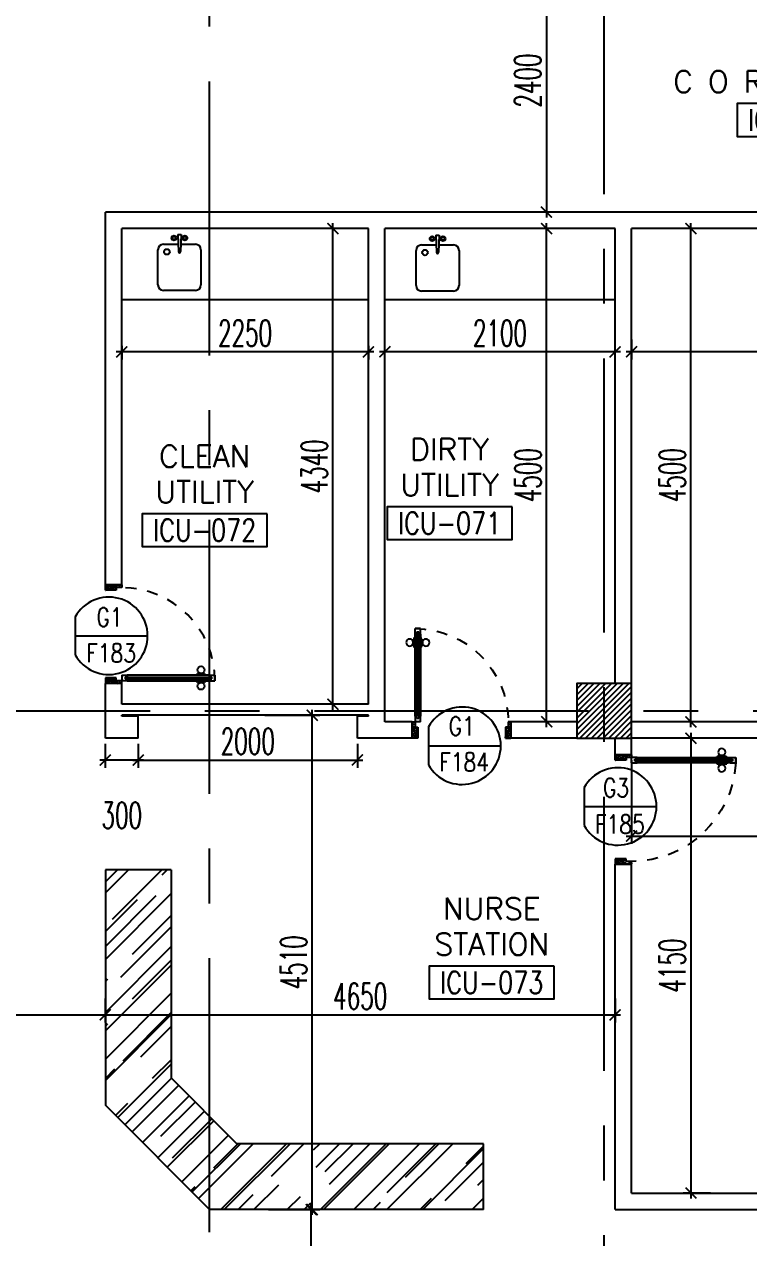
# Model space of a CAD drawing. Extents: x 276011.4 to 276105.3, y 57291.9 to 57371.4.
# Drawn here: x 276029.49 to 276036.09, y 57338.38 to 57349.45 of the extents above; entities that cross this region are included whole.
import ezdxf
from ezdxf.enums import TextEntityAlignment as Align

# ---------------------------------------------------------------- set-up
doc = ezdxf.new("R2010")
doc.units = 0
doc.header["$MEASUREMENT"] = 0
doc.header["$PDMODE"] = 34
doc.linetypes.add('CENTERX2', pattern=[4, 2.5, -0.5, 0.5, -0.5])
doc.linetypes.add('HIDDEN', pattern=[0.375, 0.25, -0.125])
doc.layers.get('0').update_dxf_attribs({"linetype": 'CONTINUOUS'})
doc.layers.get('DEFPOINTS').update_dxf_attribs({"linetype": 'CONTINUOUS'})
for name, color, linetype in [('AXES', 11, 'CENTERX2'), ('COL', 5, 'CONTINUOUS'), ('COUNTER', 7, 'CONTINUOUS'), ('DIM', 4, 'CONTINUOUS'), ('DOOR', 7, 'CONTINUOUS'), ('DOOR-CR', 2, 'CONTINUOUS'), ('DOOR-NO', 3, 'CONTINUOUS'), ('HAT', 8, 'CONTINUOUS'), ('NON-MEDICAL', 5, 'CONTINUOUS'), ('RM-BOX', 4, 'CONTINUOUS'), ('RM-NAME', 2, 'CONTINUOUS'), ('RM-NO', 2, 'CONTINUOUS'), ('WALL', 2, 'CONTINUOUS')]:
    doc.layers.add(name, color=color, linetype=linetype)
doc.styles.add('ROMANS', font='ROMANS.shx', dxfattribs={"width": 0.6})
doc.dimstyles.new('STANDARD in', dxfattribs={"dimtxt": 0.24, "dimasz": 0.1, "dimexe": 0.07, "dimexo": 0.05, "dimgap": 0.05, "dimtad": 1, "dimdec": 0, "dimlfac": 1000, "dimzin": 0, "dimdsep": 46, "dimtxsty": 'ROMANS', "dimblk": 'ARCHTICK', "dimcen": 0.05, "dimdle": 0.05, "dimclrd": 4, "dimclre": 4, "dimclrt": 2, "dimadec": 0, "dimazin": 0, "dimtfac": 1, "dimtdec": 0, "dimtmove": 2, "dimatfit": 3, "dimfxl": 0, "dimtolj": 1, "dimtzin": 0, "dimarcsym": 0})

# ---------------------------------------------------------------- blocks, each defined once
blk = doc.blocks.new('*X19')
at = {"color": 0}
for p, q in [((80579, 155515), (81054, 155990)), ((80579, 155568), (81001, 155990)), ((80579, 155621), (80948, 155990)), ((80579, 155674), (80895, 155990)), ((80579, 155727), (80842, 155990)), ((80579, 155780), (80789, 155990)), ((80579, 155833), (80736, 155990)), ((80579, 155886), (80683, 155990)), ((80579, 155939), (80630, 155990)), ((80607, 155490), (81079, 155962)), ((80660, 155490), (81079, 155909)), ((80713, 155490), (81079, 155856)), ((80766, 155490), (81079, 155803)), ((80819, 155490), (81079, 155750)), ((80872, 155490), (81079, 155697)), ((80925, 155490), (81079, 155644)), ((80978, 155490), (81079, 155591)), ((81031, 155490), (81079, 155538))]:
    blk.add_line(p, q, dxfattribs=at)
blk = doc.blocks.new('COL50')
at = {"layer": 'COL'}
blk.add_lwpolyline([(-250, 250), (-250, -250), (250, -250), (250, 250)], close=True, dxfattribs=at)
blk = doc.blocks.new('RM1')
at = {"layer": 'RM-BOX'}
blk.add_lwpolyline([(570, -200), (-570, -200), (-570, -500), (570, -500)], close=True, dxfattribs=at)
at = {"layer": 'RM-NAME', "style": 'ROMANS'}
for tag, p in [('ROOMNAME1', (0, 324)), ('ROOMNAME2', (0, 0))]:
    blk.add_attdef(tag, text='', height=200, dxfattribs=at).set_placement(p, align=Align.MIDDLE)
at = {"layer": 'RM-NO', "style": 'ROMANS', "width": 0.8}
blk.add_attdef('ROOMNO', text='', height=200, dxfattribs=at).set_placement((0, -350), align=Align.MIDDLE)
blk = doc.blocks.new('*X81')
at = {"color": 0}
for p, q in [((80579, 155515), (81054, 155990)), ((80579, 155568), (81001, 155990)), ((80579, 155621), (80948, 155990)), ((80579, 155674), (80895, 155990)), ((80579, 155727), (80842, 155990)), ((80579, 155780), (80789, 155990)), ((80579, 155833), (80736, 155990)), ((80579, 155886), (80683, 155990)), ((80579, 155939), (80630, 155990)), ((80607, 155490), (81079, 155962)), ((80660, 155490), (81079, 155909)), ((80713, 155490), (81079, 155856)), ((80766, 155490), (81079, 155803)), ((80819, 155490), (81079, 155750)), ((80872, 155490), (81079, 155697)), ((80925, 155490), (81079, 155644)), ((80978, 155490), (81079, 155591)), ((81031, 155490), (81079, 155538))]:
    blk.add_line(p, q, dxfattribs=at)
blk = doc.blocks.new('DOOR90')
at = {"layer": 'DOOR', "color": 0, "linetype": 'ByBlock'}
for p, q in [((-150, 0), (-150, -25)), ((-150, 0), (0, 0)), ((0, -50), (0, 0)), ((-1000, -25), (-1000, -75)), ((-1000, -75), (-1000, -25)), ((-950, -25), (-1000, -25)), ((-950, -75), (-1000, -75)), ((-970, -42), (-970, -58)), ((-950, -42), (-970, -42)), ((-950, -58), (-970, -58)), ((-950, -25), (-950, -42)), ((-950, -58), (-950, -75)), ((-918, -25), (-918, -18)), ((-828, -18), (-918, -18)), ((-918, -75), (-918, -82)), ((-828, -82), (-918, -82)), ((-905, -18), (-905, -9)), ((-905, -9), (-840, -9)), ((-905, -18), (-840, -18)), ((-905, -82), (-905, -91)), ((-905, -82), (-840, -82)), ((-905, -91), (-840, -91)), ((-840, -18), (-840, -9)), ((-840, -82), (-840, -91)), ((-828, -25), (-828, -18)), ((-828, -75), (-828, -82)), ((-200, -42), (-200, -25)), ((-200, -25), (-150, -25)), ((-180, -42), (-200, -42)), ((-200, -75), (-200, -58)), ((-200, -58), (-180, -58)), ((-150, -75), (-200, -75)), ((-180, -58), (-180, -42)), ((-150, -75), (-150, -25)), ((-150, -25), (-100, -25)), ((-100, -25), (-100, -50)), ((-100, -50), (0, -50)), ((-150, -900), (-150, -875)), ((-150, -875), (-100, -875)), ((-100, -850), (0, -850)), ((-100, -875), (-100, -850)), ((0, -850), (0, -900)), ((0, -900), (-150, -900)), ((-150, -900), (0, -900))]:
    blk.add_line(p, q, dxfattribs=at)
at = {"layer": 'DOOR', "color": 9, "linetype": 'ByBlock'}
for p, q in [((0, -50), (-114, 0)), ((0, -50), (-40, 0)), ((0, -50), (-100, -37)), ((0, -850), (-114, -900)), ((0, -850), (-100, -863)), ((0, -850), (-40, -900))]:
    blk.add_line(p, q, dxfattribs=at)
at = {"layer": 'DOOR', "linetype": 'ByBlock'}
for p, q in [((-200, -25), (-950, -25)), ((-200, -42), (-950, -42)), ((-200, -58), (-950, -58)), ((-950, -75), (-200, -75))]:
    blk.add_line(p, q, dxfattribs=at)
at = {"layer": 'DOOR', "color": 0, "linetype": 'ByBlock'}
for centre in [(-873, 24), (-873, -124)]:
    blk.add_circle(centre, 32.4, dxfattribs=at)
at = {"layer": 'DOOR', "color": 9, "linetype": 'ByBlock'}
for centre, radius, start, end in [((0, -50), 154, 161.1053, 166.2858), ((0, -50), 134, 158.1598, 169.28), ((0, -50), 94.4, 148.0182, 180), ((0, -50), 74.4, 137.7764, 180), ((0, -50), 114, 154.0838, 167.3774), ((0, -50), 54.4, 113.2074, 180), ((0, -50), 34.4, 90, 180), ((0, -50), 14.4, 90, 180), ((0, -850), 134, 190.72, 201.8402), ((0, -850), 94.4, 180, 211.9818), ((0, -850), 74.4, 180, 222.2236), ((0, -850), 54.4, 180, 246.7926), ((0, -850), 34.4, 180, 270), ((0, -850), 14.4, 180, 270), ((0, -850), 154, 193.7142, 198.8947)]:
    blk.add_arc(centre, radius, start, end, dxfattribs=at)
at = {"layer": 'DOOR', "linetype": 'HIDDEN', "ltscale": 0.5}
blk.add_arc((-150, -25), 850, 180, 270, dxfattribs=at)
blk = doc.blocks.new('DD1')
at = {"layer": 'DOOR-CR'}
blk.add_line((-308, 0), (353, 0), dxfattribs=at)
blk.add_lwpolyline([(-308, -173, 3.820224), (-308, 173)], format="xyb", close=True, dxfattribs=at)
at = {"layer": 'DOOR-NO', "color": 255, "style": 'ROMANS', "width": 0.8}
for tag, p in [('G', (0, 184)), ('000', (0, -141))]:
    blk.add_attdef(tag, text='', height=204, dxfattribs=at).set_placement(p, align=Align.MIDDLE)
blk = doc.blocks.new('_ARCHTICK')
at = {"color": 0, "linetype": 'ByBlock', "const_width": 0.15}
blk.add_lwpolyline([(-0.5, -0.5), (0.5, 0.5)], dxfattribs=at)
blk = doc.blocks.new('*D531')
at = {"layer": 'DEFPOINTS', "color": 0, "linetype": 'ByBlock', "ltscale": 0.3}
for p in [(276034.888, 57350.133), (276034.249, 57347.733), (276034.846, 57347.733)]:
    blk.add_point(p, dxfattribs=at)
at = {"layer": 'DIM', "color": 4, "linetype": 'ByBlock', "lineweight": -2, "ltscale": 0.3}
for p, q in [((276034.838, 57350.133), (276034.179, 57350.133)), ((276034.249, 57350.183), (276034.249, 57347.683)), ((276034.796, 57347.733), (276034.179, 57347.733))]:
    blk.add_line(p, q, dxfattribs=at)
at = {"layer": 'DIM', "color": 4, "linetype": 'ByBlock', "lineweight": -2, "ltscale": 0.3, "xscale": 0.1, "yscale": 0.1, "zscale": 0.1}
for p, rotation in [((276034.249, 57350.133), 90), ((276034.249, 57347.733), 270)]:
    blk.add_blockref('_ARCHTICK', p, dxfattribs=dict(at, rotation=rotation))
at = {"layer": 'DIM', "color": 2, "linetype": 'ByBlock', "ltscale": 0.3, "insert": (276034.079, 57348.933), "char_height": 0.24, "attachment_point": 5, "rotation": 90, "style": 'ROMANS'}
blk.add_mtext('\\A1;2400', dxfattribs=at)
blk = doc.blocks.new('*D523')
at = {"layer": 'DEFPOINTS', "color": 0, "linetype": 'ByBlock', "ltscale": 0.3}
for p in [(276035.025, 57346.621), (276035.025, 57346.459), (276038.475, 57346.513)]:
    blk.add_point(p, dxfattribs=at)
at = {"layer": 'DIM', "color": 4, "linetype": 'ByBlock', "lineweight": -2, "ltscale": 0.3}
for p, q in [((276035.025, 57346.571), (276035.025, 57346.389)), ((276038.525, 57346.459), (276034.975, 57346.459)), ((276038.475, 57346.463), (276038.475, 57346.389))]:
    blk.add_line(p, q, dxfattribs=at)
at = {"layer": 'DIM', "color": 4, "linetype": 'ByBlock', "lineweight": -2, "ltscale": 0.3, "xscale": 0.1, "yscale": 0.1, "zscale": 0.1, "rotation": 180}
blk.add_blockref('_ARCHTICK', (276035.025, 57346.459), dxfattribs=at)
at = {"layer": 'DIM', "color": 4, "linetype": 'ByBlock', "lineweight": -2, "ltscale": 0.3, "xscale": 0.1, "yscale": 0.1, "zscale": 0.1}
blk.add_blockref('_ARCHTICK', (276038.475, 57346.459), dxfattribs=at)
at = {"layer": 'DIM', "color": 2, "linetype": 'ByBlock', "ltscale": 0.3, "insert": (276036.75, 57346.629), "char_height": 0.24, "attachment_point": 5, "style": 'ROMANS'}
blk.add_mtext('\\A1;3450', dxfattribs=at)
blk = doc.blocks.new('*D522')
at = {"layer": 'DEFPOINTS', "color": 0, "linetype": 'ByBlock', "ltscale": 0.3}
for p in [(276032.775, 57346.459), (276032.775, 57346.216), (276034.875, 57346.216)]:
    blk.add_point(p, dxfattribs=at)
at = {"layer": 'DIM', "color": 4, "linetype": 'ByBlock', "lineweight": -2, "ltscale": 0.3}
for p, q in [((276034.925, 57346.459), (276032.725, 57346.459)), ((276032.775, 57346.266), (276032.775, 57346.529)), ((276034.875, 57346.266), (276034.875, 57346.529))]:
    blk.add_line(p, q, dxfattribs=at)
at = {"layer": 'DIM', "color": 4, "linetype": 'ByBlock', "lineweight": -2, "ltscale": 0.3, "xscale": 0.1, "yscale": 0.1, "zscale": 0.1, "rotation": 180}
blk.add_blockref('_ARCHTICK', (276032.775, 57346.459), dxfattribs=at)
at = {"layer": 'DIM', "color": 4, "linetype": 'ByBlock', "lineweight": -2, "ltscale": 0.3, "xscale": 0.1, "yscale": 0.1, "zscale": 0.1}
blk.add_blockref('_ARCHTICK', (276034.875, 57346.459), dxfattribs=at)
at = {"layer": 'DIM', "color": 2, "linetype": 'ByBlock', "ltscale": 0.3, "insert": (276033.825, 57346.629), "char_height": 0.24, "attachment_point": 5, "style": 'ROMANS'}
blk.add_mtext('\\A1;2100', dxfattribs=at)
blk = doc.blocks.new('*D521')
at = {"layer": 'DEFPOINTS', "color": 0, "linetype": 'ByBlock', "ltscale": 0.3}
for p in [(276030.375, 57346.563), (276030.375, 57346.459), (276032.625, 57346.563)]:
    blk.add_point(p, dxfattribs=at)
at = {"layer": 'DIM', "color": 4, "linetype": 'ByBlock', "lineweight": -2, "ltscale": 0.3}
for p, q in [((276032.675, 57346.459), (276030.325, 57346.459)), ((276030.375, 57346.513), (276030.375, 57346.389)), ((276032.625, 57346.513), (276032.625, 57346.389))]:
    blk.add_line(p, q, dxfattribs=at)
at = {"layer": 'DIM', "color": 4, "linetype": 'ByBlock', "lineweight": -2, "ltscale": 0.3, "xscale": 0.1, "yscale": 0.1, "zscale": 0.1, "rotation": 180}
blk.add_blockref('_ARCHTICK', (276030.375, 57346.459), dxfattribs=at)
at = {"layer": 'DIM', "color": 4, "linetype": 'ByBlock', "lineweight": -2, "ltscale": 0.3, "xscale": 0.1, "yscale": 0.1, "zscale": 0.1}
blk.add_blockref('_ARCHTICK', (276032.625, 57346.459), dxfattribs=at)
at = {"layer": 'DIM', "color": 2, "linetype": 'ByBlock', "ltscale": 0.3, "insert": (276031.5, 57346.629), "char_height": 0.24, "attachment_point": 5, "style": 'ROMANS'}
blk.add_mtext('\\A1;2250', dxfattribs=at)
blk = doc.blocks.new('*D520')
at = {"layer": 'DEFPOINTS', "color": 0, "linetype": 'ByBlock', "ltscale": 0.3}
for p in [(276035.567, 57347.583), (276035.648, 57347.583), (276035.648, 57343.083)]:
    blk.add_point(p, dxfattribs=at)
at = {"layer": 'DIM', "color": 4, "linetype": 'ByBlock', "lineweight": -2, "ltscale": 0.3}
for p, q in [((276035.598, 57347.583), (276035.497, 57347.583)), ((276035.567, 57343.033), (276035.567, 57347.633)), ((276035.598, 57343.083), (276035.497, 57343.083))]:
    blk.add_line(p, q, dxfattribs=at)
at = {"layer": 'DIM', "color": 4, "linetype": 'ByBlock', "lineweight": -2, "ltscale": 0.3, "xscale": 0.1, "yscale": 0.1, "zscale": 0.1}
for p, rotation in [((276035.567, 57347.583), 90), ((276035.567, 57343.083), 270)]:
    blk.add_blockref('_ARCHTICK', p, dxfattribs=dict(at, rotation=rotation))
at = {"layer": 'DIM', "color": 2, "linetype": 'ByBlock', "ltscale": 0.3, "insert": (276035.397, 57345.333), "char_height": 0.24, "attachment_point": 5, "rotation": 90, "style": 'ROMANS'}
blk.add_mtext('\\A1;4500', dxfattribs=at)
blk = doc.blocks.new('*D519')
at = {"layer": 'DEFPOINTS', "color": 0, "linetype": 'ByBlock', "ltscale": 0.3}
for p in [(276034.251, 57347.583), (276034.775, 57347.583), (276034.498, 57343.083)]:
    blk.add_point(p, dxfattribs=at)
at = {"layer": 'DIM', "color": 4, "linetype": 'ByBlock', "lineweight": -2, "ltscale": 0.3}
for p, q in [((276034.725, 57347.583), (276034.181, 57347.583)), ((276034.251, 57343.033), (276034.251, 57347.633)), ((276034.448, 57343.083), (276034.181, 57343.083))]:
    blk.add_line(p, q, dxfattribs=at)
at = {"layer": 'DIM', "color": 4, "linetype": 'ByBlock', "lineweight": -2, "ltscale": 0.3, "xscale": 0.1, "yscale": 0.1, "zscale": 0.1}
for p, rotation in [((276034.251, 57347.583), 90), ((276034.251, 57343.083), 270)]:
    blk.add_blockref('_ARCHTICK', p, dxfattribs=dict(at, rotation=rotation))
at = {"layer": 'DIM', "color": 2, "linetype": 'ByBlock', "ltscale": 0.3, "insert": (276034.081, 57345.333), "char_height": 0.24, "attachment_point": 5, "rotation": 90, "style": 'ROMANS'}
blk.add_mtext('\\A1;4500', dxfattribs=at)
blk = doc.blocks.new('*D518')
at = {"layer": 'DEFPOINTS', "color": 0, "linetype": 'ByBlock', "ltscale": 0.3}
for p in [(276032.302, 57347.583), (276032.625, 57347.583), (276032.43, 57343.243)]:
    blk.add_point(p, dxfattribs=at)
at = {"layer": 'DIM', "color": 4, "linetype": 'ByBlock', "lineweight": -2, "ltscale": 0.3}
for p, q in [((276032.575, 57347.583), (276032.232, 57347.583)), ((276032.302, 57343.193), (276032.302, 57347.633)), ((276032.38, 57343.243), (276032.232, 57343.243))]:
    blk.add_line(p, q, dxfattribs=at)
at = {"layer": 'DIM', "color": 4, "linetype": 'ByBlock', "lineweight": -2, "ltscale": 0.3, "xscale": 0.1, "yscale": 0.1, "zscale": 0.1}
for p, rotation in [((276032.302, 57347.583), 90), ((276032.302, 57343.243), 270)]:
    blk.add_blockref('_ARCHTICK', p, dxfattribs=dict(at, rotation=rotation))
at = {"layer": 'DIM', "color": 2, "linetype": 'ByBlock', "ltscale": 0.3, "insert": (276032.132, 57345.413), "char_height": 0.24, "attachment_point": 5, "rotation": 90, "style": 'ROMANS'}
blk.add_mtext('\\A1;4340', dxfattribs=at)
blk = doc.blocks.new('*D517')
at = {"layer": 'DEFPOINTS', "color": 0, "linetype": 'ByBlock', "ltscale": 0.3}
for p in [(276030.225, 57342.933), (276030.525, 57342.933), (276030.225, 57342.734)]:
    blk.add_point(p, dxfattribs=at)
at = {"layer": 'DIM', "color": 4, "linetype": 'ByBlock', "lineweight": -2, "ltscale": 0.3}
for p, q in [((276030.225, 57342.883), (276030.225, 57342.664)), ((276030.525, 57342.883), (276030.525, 57342.664)), ((276030.575, 57342.734), (276030.175, 57342.734))]:
    blk.add_line(p, q, dxfattribs=at)
at = {"layer": 'DIM', "color": 4, "linetype": 'ByBlock', "lineweight": -2, "ltscale": 0.3, "xscale": 0.1, "yscale": 0.1, "zscale": 0.1, "rotation": 180}
blk.add_blockref('_ARCHTICK', (276030.225, 57342.734), dxfattribs=at)
at = {"layer": 'DIM', "color": 4, "linetype": 'ByBlock', "lineweight": -2, "ltscale": 0.3, "xscale": 0.1, "yscale": 0.1, "zscale": 0.1}
blk.add_blockref('_ARCHTICK', (276030.525, 57342.734), dxfattribs=at)
at = {"layer": 'DIM', "color": 2, "linetype": 'ByBlock', "ltscale": 0.3, "insert": (276030.375, 57342.229), "char_height": 0.24, "attachment_point": 5, "style": 'ROMANS'}
blk.add_mtext('\\A1;300', dxfattribs=at)
blk = doc.blocks.new('*D516')
at = {"layer": 'DEFPOINTS', "color": 0, "linetype": 'ByBlock', "ltscale": 0.3}
for p in [(276030.525, 57342.933), (276032.525, 57342.933), (276032.525, 57342.734)]:
    blk.add_point(p, dxfattribs=at)
at = {"layer": 'DIM', "color": 4, "linetype": 'ByBlock', "lineweight": -2, "ltscale": 0.3}
for p, q in [((276030.525, 57342.883), (276030.525, 57342.664)), ((276032.525, 57342.883), (276032.525, 57342.664)), ((276030.475, 57342.734), (276032.575, 57342.734))]:
    blk.add_line(p, q, dxfattribs=at)
at = {"layer": 'DIM', "color": 4, "linetype": 'ByBlock', "lineweight": -2, "ltscale": 0.3, "xscale": 0.1, "yscale": 0.1, "zscale": 0.1, "rotation": 180}
blk.add_blockref('_ARCHTICK', (276030.525, 57342.734), dxfattribs=at)
at = {"layer": 'DIM', "color": 4, "linetype": 'ByBlock', "lineweight": -2, "ltscale": 0.3, "xscale": 0.1, "yscale": 0.1, "zscale": 0.1}
blk.add_blockref('_ARCHTICK', (276032.525, 57342.734), dxfattribs=at)
at = {"layer": 'DIM', "color": 2, "linetype": 'ByBlock', "ltscale": 0.3, "insert": (276031.525, 57342.904), "char_height": 0.24, "attachment_point": 5, "style": 'ROMANS'}
blk.add_mtext('\\A1;2000', dxfattribs=at)
blk = doc.blocks.new('*D511')
at = {"layer": 'DEFPOINTS', "color": 0, "linetype": 'ByBlock', "ltscale": 0.3}
for p in [(276035.025, 57342.783), (276038.475, 57342.783), (276038.475, 57342.04)]:
    blk.add_point(p, dxfattribs=at)
at = {"layer": 'DIM', "color": 4, "linetype": 'ByBlock', "lineweight": -2, "ltscale": 0.3}
for p, q in [((276035.025, 57342.733), (276035.025, 57341.97)), ((276038.475, 57342.733), (276038.475, 57341.97)), ((276034.975, 57342.04), (276038.525, 57342.04))]:
    blk.add_line(p, q, dxfattribs=at)
at = {"layer": 'DIM', "color": 4, "linetype": 'ByBlock', "lineweight": -2, "ltscale": 0.3, "xscale": 0.1, "yscale": 0.1, "zscale": 0.1, "rotation": 180}
blk.add_blockref('_ARCHTICK', (276035.025, 57342.04), dxfattribs=at)
at = {"layer": 'DIM', "color": 4, "linetype": 'ByBlock', "lineweight": -2, "ltscale": 0.3, "xscale": 0.1, "yscale": 0.1, "zscale": 0.1}
blk.add_blockref('_ARCHTICK', (276038.475, 57342.04), dxfattribs=at)
at = {"layer": 'DIM', "color": 2, "linetype": 'ByBlock', "ltscale": 0.3, "insert": (276036.75, 57342.21), "char_height": 0.24, "attachment_point": 5, "style": 'ROMANS'}
blk.add_mtext('\\A1;3450', dxfattribs=at)
blk = doc.blocks.new('*D510')
at = {"layer": 'DEFPOINTS', "color": 0, "linetype": 'ByBlock', "ltscale": 0.3}
for p in [(276035.937, 57342.933), (276035.567, 57338.783), (276035.796, 57338.783)]:
    blk.add_point(p, dxfattribs=at)
at = {"layer": 'DIM', "color": 4, "linetype": 'ByBlock', "lineweight": -2, "ltscale": 0.3}
for p, q in [((276035.887, 57342.933), (276035.497, 57342.933)), ((276035.567, 57342.983), (276035.567, 57338.733)), ((276035.746, 57338.783), (276035.497, 57338.783))]:
    blk.add_line(p, q, dxfattribs=at)
at = {"layer": 'DIM', "color": 4, "linetype": 'ByBlock', "lineweight": -2, "ltscale": 0.3, "xscale": 0.1, "yscale": 0.1, "zscale": 0.1}
for p, rotation in [((276035.567, 57342.933), 90), ((276035.567, 57338.783), 270)]:
    blk.add_blockref('_ARCHTICK', p, dxfattribs=dict(at, rotation=rotation))
at = {"layer": 'DIM', "color": 2, "linetype": 'ByBlock', "ltscale": 0.3, "insert": (276035.397, 57340.858), "char_height": 0.24, "attachment_point": 5, "rotation": 90, "style": 'ROMANS'}
blk.add_mtext('\\A1;4150', dxfattribs=at)
blk = doc.blocks.new('DOOR-10')
at = {"layer": 'DOOR', "color": 0, "linetype": 'ByBlock'}
for p, q in [((-83, 1005), (-92, 1005)), ((-92, 1005), (-92, 940)), ((-76, 1018), (-83, 1018)), ((-83, 928), (-83, 1018)), ((-83, 1005), (-83, 940)), ((-26, 1100), (-76, 1100)), ((-76, 1100), (-26, 1100)), ((-76, 1050), (-76, 1100)), ((-59, 1050), (-76, 1050)), ((-43, 1070), (-59, 1070)), ((-59, 1050), (-59, 1070)), ((-43, 1050), (-43, 1070)), ((-26, 1050), (-43, 1050)), ((-26, 1050), (-26, 1100)), ((-26, 1018), (-18, 1018)), ((-18, 928), (-18, 1018)), ((-18, 1005), (-9, 1005)), ((-18, 1005), (-18, 940)), ((-9, 1005), (-9, 940)), ((-83, 940), (-92, 940)), ((-76, 928), (-83, 928)), ((-26, 928), (-18, 928)), ((-18, 940), (-9, 940)), ((-1001, 0), (-1001, 150)), ((-1001, 150), (-976, 150)), ((-1001, 150), (-1001, 0)), ((-976, 150), (-976, 100)), ((-76, 200), (-59, 200)), ((-76, 150), (-76, 200)), ((-76, 150), (-26, 150)), ((-59, 200), (-59, 180)), ((-59, 180), (-43, 180)), ((-43, 200), (-26, 200)), ((-43, 180), (-43, 200)), ((-26, 200), (-26, 150)), ((-1, 150), (-26, 150)), ((-26, 150), (-26, 100)), ((-951, 0), (-1001, 0)), ((-976, 100), (-951, 100)), ((-951, 100), (-951, 0)), ((-51, 100), (-51, 0)), ((-26, 100), (-51, 100)), ((-51, 0), (-1, 0))]:
    blk.add_line(p, q, dxfattribs=at)
at = {"layer": 'DOOR', "linetype": 'ByBlock'}
for p, q in [((-76, 1050), (-76, 200)), ((-59, 200), (-59, 1050)), ((-43, 200), (-43, 1050)), ((-26, 200), (-26, 1050))]:
    blk.add_line(p, q, dxfattribs=at)
at = {"layer": 'DOOR', "color": 9, "linetype": 'ByBlock'}
for p, q in [((-951, 0), (-1001, 114)), ((-51, 0), (-1, 114)), ((-1, 0), (-1, 150)), ((-951, 0), (-1001, 40)), ((-951, 0), (-964, 100)), ((-51, 0), (-37, 100)), ((-51, 0), (-1, 40))]:
    blk.add_line(p, q, dxfattribs=at)
at = {"layer": 'DOOR', "color": 0, "linetype": 'ByBlock'}
for centre in [(-124, 973), (23, 973)]:
    blk.add_circle(centre, 32.4, dxfattribs=at)
at = {"layer": 'DOOR', "linetype": 'HIDDEN', "ltscale": 0.5}
blk.add_arc((-23, 149), 952, 93.1482, 179.9482, dxfattribs=at)
at = {"layer": 'DOOR', "color": 9, "linetype": 'ByBlock'}
for centre, radius, start, end in [((-951, 0), 154, 103.7142, 108.8947), ((-951, 0), 134, 100.72, 111.8402), ((-51, 0), 134, 68.1598, 79.28), ((-51, 0), 114, 64.0838, 77.3774), ((-51, 0), 154, 71.1053, 76.2858), ((-951, 0), 94.4, 90, 121.9818), ((-951, 0), 74.4, 90, 132.2236), ((-951, 0), 54.4, 90, 156.7926), ((-951, 0), 34.4, 90, 180), ((-951, 0), 14.4, 90, 180), ((-51, 0), 94.4, 58.0182, 90), ((-51, 0), 74.4, 47.7764, 90), ((-51, 0), 54.4, 23.2074, 90), ((-51, 0), 34.4, 0, 90), ((-51, 0), 14.4, 0, 90)]:
    blk.add_arc(centre, radius, start, end, dxfattribs=at)
blk = doc.blocks.new('*D664')
at = {"layer": 'DEFPOINTS', "color": 0, "linetype": 'ByBlock', "ltscale": 0.3}
for p in [(276031.665, 57338.633), (276032.104, 57338.633), (276031.689, 57336.233)]:
    blk.add_point(p, dxfattribs=at)
at = {"layer": 'DIM', "color": 4, "linetype": 'ByBlock', "lineweight": -2, "ltscale": 0.3}
for p, q in [((276031.715, 57338.633), (276032.174, 57338.633)), ((276032.104, 57336.183), (276032.104, 57338.683)), ((276031.739, 57336.233), (276032.174, 57336.233))]:
    blk.add_line(p, q, dxfattribs=at)
at = {"layer": 'DIM', "color": 4, "linetype": 'ByBlock', "lineweight": -2, "ltscale": 0.3, "xscale": 0.1, "yscale": 0.1, "zscale": 0.1}
for p, rotation in [((276032.104, 57338.633), 90), ((276032.104, 57336.233), 270)]:
    blk.add_blockref('_ARCHTICK', p, dxfattribs=dict(at, rotation=rotation))
at = {"layer": 'DIM', "color": 2, "linetype": 'ByBlock', "ltscale": 0.3, "insert": (276031.934, 57337.433), "char_height": 0.24, "attachment_point": 5, "rotation": 90, "style": 'ROMANS'}
blk.add_mtext('\\A1;2400', dxfattribs=at)
blk = doc.blocks.new('*D665')
at = {"layer": 'DEFPOINTS', "color": 0, "linetype": 'ByBlock', "ltscale": 0.3}
for p in [(276031.631, 57343.143), (276032.113, 57343.143), (276031.796, 57338.633)]:
    blk.add_point(p, dxfattribs=at)
at = {"layer": 'DIM', "color": 4, "linetype": 'ByBlock', "lineweight": -2, "ltscale": 0.3}
for p, q in [((276031.681, 57343.143), (276032.183, 57343.143)), ((276032.113, 57338.583), (276032.113, 57343.193)), ((276031.846, 57338.633), (276032.183, 57338.633))]:
    blk.add_line(p, q, dxfattribs=at)
at = {"layer": 'DIM', "color": 4, "linetype": 'ByBlock', "lineweight": -2, "ltscale": 0.3, "xscale": 0.1, "yscale": 0.1, "zscale": 0.1}
for p, rotation in [((276032.113, 57343.143), 90), ((276032.113, 57338.633), 270)]:
    blk.add_blockref('_ARCHTICK', p, dxfattribs=dict(at, rotation=rotation))
at = {"layer": 'DIM', "color": 2, "linetype": 'ByBlock', "ltscale": 0.3, "insert": (276031.943, 57340.888), "char_height": 0.24, "attachment_point": 5, "rotation": 90, "style": 'ROMANS'}
blk.add_mtext('\\A1;4510', dxfattribs=at)
blk = doc.blocks.new('*D666')
at = {"layer": 'DEFPOINTS', "color": 0, "linetype": 'ByBlock', "ltscale": 0.3}
for p in [(276030.225, 57340.608), (276034.875, 57340.608), (276034.875, 57340.409)]:
    blk.add_point(p, dxfattribs=at)
at = {"layer": 'DIM', "color": 4, "linetype": 'ByBlock', "lineweight": -2, "ltscale": 0.3}
for p, q in [((276030.225, 57340.558), (276030.225, 57340.339)), ((276034.875, 57340.558), (276034.875, 57340.339)), ((276030.175, 57340.409), (276034.925, 57340.409))]:
    blk.add_line(p, q, dxfattribs=at)
at = {"layer": 'DIM', "color": 4, "linetype": 'ByBlock', "lineweight": -2, "ltscale": 0.3, "xscale": 0.1, "yscale": 0.1, "zscale": 0.1, "rotation": 180}
blk.add_blockref('_ARCHTICK', (276030.225, 57340.409), dxfattribs=at)
at = {"layer": 'DIM', "color": 4, "linetype": 'ByBlock', "lineweight": -2, "ltscale": 0.3, "xscale": 0.1, "yscale": 0.1, "zscale": 0.1}
blk.add_blockref('_ARCHTICK', (276034.875, 57340.409), dxfattribs=at)
at = {"layer": 'DIM', "color": 2, "linetype": 'ByBlock', "ltscale": 0.3, "insert": (276032.55, 57340.579), "char_height": 0.24, "attachment_point": 5, "style": 'ROMANS'}
blk.add_mtext('\\A1;4650', dxfattribs=at)
blk = doc.blocks.new('*D667')
at = {"layer": 'DEFPOINTS', "color": 0, "linetype": 'ByBlock', "ltscale": 0.3}
for p in [(276027.825, 57340.608), (276030.225, 57340.608), (276030.225, 57340.409)]:
    blk.add_point(p, dxfattribs=at)
at = {"layer": 'DIM', "color": 4, "linetype": 'ByBlock', "lineweight": -2, "ltscale": 0.3}
for p, q in [((276027.825, 57340.558), (276027.825, 57340.339)), ((276030.225, 57340.558), (276030.225, 57340.339)), ((276027.775, 57340.409), (276030.275, 57340.409))]:
    blk.add_line(p, q, dxfattribs=at)
at = {"layer": 'DIM', "color": 4, "linetype": 'ByBlock', "lineweight": -2, "ltscale": 0.3, "xscale": 0.1, "yscale": 0.1, "zscale": 0.1, "rotation": 180}
blk.add_blockref('_ARCHTICK', (276027.825, 57340.409), dxfattribs=at)
at = {"layer": 'DIM', "color": 4, "linetype": 'ByBlock', "lineweight": -2, "ltscale": 0.3, "xscale": 0.1, "yscale": 0.1, "zscale": 0.1}
blk.add_blockref('_ARCHTICK', (276030.225, 57340.409), dxfattribs=at)
at = {"layer": 'DIM', "color": 2, "linetype": 'ByBlock', "ltscale": 0.3, "insert": (276029.025, 57340.579), "char_height": 0.24, "attachment_point": 5, "style": 'ROMANS'}
blk.add_mtext('\\A1;2400', dxfattribs=at)

msp = doc.modelspace()

# ---------------------------------------------------------------- hatches: boundary and pattern name
at = {"layer": 'COUNTER', "linetype": 'ByBlock'}
h = msp.add_hatch(dxfattribs=at)
h.set_pattern_fill('AR-RROOF', color=11, scale=0.32, angle=45, style=0)
h.set_pattern_definition([(45, (275953.94628, 57180.2632), (0.271529, 0.72407734), [4.8, -0.64, 1.6, -0.32]), (45, (275954.1341, 57180.67727), (-0.5272188, 0.0746705), [0.96, -0.1056, 1.92, -0.24]), (45, (275953.86708, 57180.56866), (1.025022, 1.32822938), [2.56, -0.448, 1.28, -0.32])])
h.paths.add_polyline_path([(276030.8255, 57341.7329), (276030.2255, 57341.7329), (276030.2255, 57339.5844), (276030.302, 57339.5079), (276031.1505, 57339.5079), (276030.8255, 57339.8329)])
h.paths.add_polyline_path([(276031.1755, 57338.6344), (276031.1755, 57339.4829), (276031.1505, 57339.5079), (276030.302, 57339.5079)])
h.paths.add_polyline_path([(276033.6755, 57338.6329), (276033.6755, 57339.2329), (276031.4255, 57339.2329), (276031.1755, 57339.4829), (276031.1755, 57338.6344), (276031.177, 57338.6329)])

# ---------------------------------------------------------------- linework, layer by layer
at = {"layer": 'AXES'}
for p, q in [((276034.7755, 57291.8986), (276034.7755, 57370.7113)), ((276034.7755, 57291.8986), (276034.7755, 57370.7113)), ((276031.1755, 57298.4258), (276031.1755, 57357.5829)), ((276012.1331, 57343.1829), (276036.5755, 57343.1829))]:
    msp.add_line(p, q, dxfattribs=at)
at = {"layer": 'COUNTER', "linetype": 'ByBlock'}
for p, q in [((276030.2255, 57341.7329), (276030.2255, 57339.5844)), ((276030.8255, 57341.7329), (276030.2255, 57341.7329)), ((276030.8255, 57341.7329), (276030.8255, 57339.8329)), ((276031.4255, 57339.2329), (276030.8255, 57339.8329)), ((276031.177, 57338.6329), (276030.2255, 57339.5844)), ((276033.6755, 57339.2329), (276031.4255, 57339.2329)), ((276033.6755, 57338.6329), (276033.6755, 57339.2329)), ((276033.6755, 57338.6329), (276031.177, 57338.6329))]:
    msp.add_line(p, q, dxfattribs=at)
at = {"layer": 'NON-MEDICAL'}
for p, q in [((276030.8854, 57347.5284), (276030.9174, 57347.5284)), ((276030.8854, 57347.5284), (276030.8914, 57347.3732)), ((276030.9174, 57347.5284), (276030.9114, 57347.3732)), ((276033.2397, 57347.522), (276033.2457, 57347.3667)), ((276033.2397, 57347.522), (276033.2717, 57347.522)), ((276033.2717, 57347.522), (276033.2657, 57347.3667)), ((276030.7051, 57347.0693), (276030.7051, 57347.3903)), ((276030.7549, 57347.4402), (276030.8914, 57347.4402)), ((276030.9114, 57347.4402), (276031.0478, 57347.4402)), ((276031.0977, 57347.3903), (276031.0977, 57347.0693)), ((276033.0594, 57347.0628), (276033.0594, 57347.3839)), ((276033.1092, 57347.4338), (276033.2457, 57347.4338)), ((276033.2657, 57347.4338), (276033.4021, 57347.4338)), ((276033.452, 57347.3839), (276033.452, 57347.0628)), ((276031.0478, 57347.0194), (276030.7549, 57347.0194)), ((276033.4021, 57347.013), (276033.1092, 57347.013)), ((276032.6255, 57346.9329), (276030.3755, 57346.9329)), ((276034.8755, 57346.9329), (276032.7755, 57346.9329))]:
    msp.add_line(p, q, dxfattribs=at)
for centre, radius in [((276030.8516, 57347.4973), 0.0217), ((276030.8516, 57347.4973), 0.014), ((276030.9511, 57347.4973), 0.0217), ((276030.9511, 57347.4973), 0.014), ((276033.2059, 57347.4909), 0.0217), ((276033.2059, 57347.4909), 0.014), ((276033.3054, 57347.4909), 0.0217), ((276033.3054, 57347.4909), 0.014), ((276030.7869, 57347.3708), 0.0255), ((276033.1412, 57347.3644), 0.0255)]:
    msp.add_circle(centre, radius, dxfattribs=at)
for centre, radius, start, end in [((276030.7549, 57347.3903), 0.0499, 90, 180), ((276030.9014, 57347.3732), 0.00997, 180, 0), ((276031.0478, 57347.3903), 0.0499, 0, 90), ((276033.1092, 57347.3839), 0.0499, 90, 180), ((276033.2557, 57347.3667), 0.00997, 180, 0), ((276033.4021, 57347.3839), 0.0499, 0, 90), ((276030.7549, 57347.0693), 0.0499, 180, 270), ((276031.0478, 57347.0693), 0.0499, 270, 0), ((276033.1092, 57347.0628), 0.0499, 180, 270), ((276033.4021, 57347.0628), 0.0499, 270, 0)]:
    msp.add_arc(centre, radius, start, end, dxfattribs=at)
at = {"layer": 'WALL'}
for p, q in [((276030.2255, 57344.3329), (276030.2255, 57347.7329)), ((276030.3755, 57344.3329), (276030.3755, 57347.5829)), ((276032.6255, 57343.2429), (276032.6255, 57347.5829)), ((276032.7755, 57343.0829), (276032.7755, 57347.5829)), ((276034.8755, 57343.4329), (276034.8755, 57347.5829)), ((276034.8755, 57343.4329), (276034.8755, 57347.5829)), ((276035.0255, 57342.7829), (276035.0255, 57347.5829)), ((276035.0255, 57342.7829), (276035.0255, 57347.5829)), ((276030.2255, 57342.9329), (276030.2255, 57343.4329)), ((276030.3755, 57343.2429), (276030.3755, 57343.4329)), ((276030.5255, 57342.9329), (276030.5255, 57343.1329)), ((276032.5255, 57342.9329), (276032.5255, 57343.1329)), ((276033.0255, 57342.9329), (276033.0255, 57343.0829)), ((276033.9255, 57342.9329), (276033.9255, 57343.0829)), ((276034.8755, 57342.7829), (276034.8755, 57342.9329)), ((276034.8755, 57342.7829), (276034.8755, 57342.9329)), ((276034.8755, 57338.6329), (276034.8755, 57341.7829)), ((276035.0255, 57338.7829), (276035.0255, 57341.7829)), ((276035.0255, 57338.7829), (276038.4755, 57338.7829)), ((276034.8755, 57338.6329), (276043.1255, 57338.6329))]:
    msp.add_line(p, q, dxfattribs=at)
at = {"layer": 'WALL', "linetype": 'ByBlock'}
for p, q in [((276037.4255, 57347.7329), (276030.2255, 57347.7329)), ((276032.6255, 57347.5829), (276030.3755, 57347.5829)), ((276034.8755, 57347.5829), (276032.7755, 57347.5829)), ((276037.4255, 57347.5829), (276035.0255, 57347.5829)), ((276030.3755, 57344.3329), (276030.2255, 57344.3329)), ((276030.3755, 57343.4329), (276030.2255, 57343.4329)), ((276032.6255, 57343.2429), (276030.3755, 57343.2429)), ((276032.6255, 57343.1429), (276030.3755, 57343.1429)), ((276030.3755, 57343.1329), (276030.3755, 57343.1429)), ((276032.6255, 57343.1329), (276032.6255, 57343.1429)), ((276030.5255, 57343.1329), (276030.3755, 57343.1329)), ((276032.6255, 57343.1329), (276032.5255, 57343.1329)), ((276033.0255, 57343.0829), (276032.7755, 57343.0829)), ((276034.5255, 57343.0829), (276033.9255, 57343.0829)), ((276034.5255, 57343.0829), (276033.9755, 57343.0829)), ((276038.1255, 57343.0829), (276035.0255, 57343.0829)), ((276030.5255, 57342.9329), (276030.2255, 57342.9329)), ((276033.0255, 57342.9329), (276032.5255, 57342.9329)), ((276034.5255, 57342.9329), (276033.9255, 57342.9329)), ((276034.5255, 57342.9329), (276033.9755, 57342.9329)), ((276038.1255, 57342.9329), (276035.0255, 57342.9329)), ((276035.0255, 57342.7829), (276034.8755, 57342.7829)), ((276035.0255, 57342.7829), (276034.8755, 57342.7829)), ((276035.0255, 57341.7829), (276034.8755, 57341.7829)), ((276035.0255, 57341.7829), (276034.8755, 57341.7829))]:
    msp.add_line(p, q, dxfattribs=at)
at = {"layer": 'WALL', "linetype": 'ByBlock', "ltscale": 0.3}
msp.add_lwpolyline([(276034.5255, 57342.9329), (276035.0255, 57342.9329), (276035.0255, 57343.4329), (276034.5255, 57343.4329)], close=True, dxfattribs=at)

# ---------------------------------------------------------------- block references
at = {"layer": 'COL', "xscale": 0.001, "yscale": 0.001, "zscale": 0.001}
msp.add_blockref('COL50', (276034.7755, 57343.1829), dxfattribs=at)
msp.add_blockref('COL50', (276034.7755, 57343.1829), dxfattribs=at)
at = {"layer": 'DOOR', "color": 0, "linetype": 'ByBlock', "yscale": 0.001, "zscale": 0.001}
for p, xscale, rotation in [((276030.2255, 57343.4329), 0.001, 180), ((276033.0255, 57342.9329), -0.001, 90)]:
    msp.add_blockref('DOOR90', p, dxfattribs=dict(at, xscale=xscale, rotation=rotation))
at = {"layer": 'DOOR', "color": 0, "linetype": 'ByBlock', "ltscale": 0.3, "xscale": -0.001, "yscale": 0.001, "zscale": 0.001, "rotation": 270}
msp.add_blockref('DOOR-10', (276034.8755, 57342.7836), dxfattribs=at)
at = {"layer": 'DOOR-NO'}
ref = msp.add_blockref('DD1', (276030.2585, 57343.8675), dxfattribs=dict(at, xscale=0.001, yscale=0.001, zscale=0.001))
ref.add_attrib('G', 'G1', dxfattribs={"height": 0.17, "style": 'ROMANS', "width": 0.8}).set_placement((276030.2638, 57344.0372), align=Align.MIDDLE)
ref.add_attrib('000', 'F183', dxfattribs={"height": 0.17, "style": 'ROMANS', "width": 0.8}).set_placement((276030.278, 57343.7105), align=Align.MIDDLE)
ref = msp.add_blockref('DD1', (276033.48, 57342.8642), dxfattribs=dict(at, xscale=0.001, yscale=0.001, zscale=0.001))
ref.add_attrib('G', 'G1', dxfattribs={"height": 0.17, "style": 'ROMANS', "width": 0.8}).set_placement((276033.4766, 57343.0428), align=Align.MIDDLE)
ref.add_attrib('000', 'F184', dxfattribs={"height": 0.17, "style": 'ROMANS', "width": 0.8}).set_placement((276033.4979, 57342.716), align=Align.MIDDLE)
ref = msp.add_blockref('DD1', (276034.9002, 57342.3107), dxfattribs=dict(at, xscale=0.001, yscale=0.001, zscale=0.001))
ref.add_attrib('G', 'G3', dxfattribs={"height": 0.17, "style": 'ROMANS', "width": 0.8}).set_placement((276034.884, 57342.4816), align=Align.MIDDLE)
ref.add_attrib('000', 'F185', dxfattribs={"height": 0.17, "style": 'ROMANS', "width": 0.8}).set_placement((276034.9196, 57342.1477), align=Align.MIDDLE)
at = {"layer": 'HAT', "xscale": 0.001, "yscale": 0.001, "zscale": 0.001}
for name in ['*X19', '*X81']:
    msp.add_blockref(name, (275953.9463, 57187.4432), dxfattribs=at)
at = {"layer": 'RM-NAME', "xscale": 0.001, "yscale": 0.001, "zscale": 0.001}
for p, values in [((276036.5586, 57348.9239), {'ROOMNO': 'ICU-068', 'ROOMNAME2': 'C O R R I D O R'}), ((276031.1322, 57345.1815), {'ROOMNO': 'ICU-072', 'ROOMNAME2': 'UTILITY', 'ROOMNAME1': 'CLEAN'}), ((276033.3663, 57345.2453), {'ROOMNO': 'ICU-071', 'ROOMNAME2': 'UTILITY', 'ROOMNAME1': 'DIRTY'}), ((276033.7507, 57341.0538), {'ROOMNO': 'ICU-073', 'ROOMNAME2': 'STATION', 'ROOMNAME1': 'NURSE'})]:
    msp.add_blockref('RM1', p, dxfattribs=at).add_auto_attribs(values)

# ---------------------------------------------------------------- dimensions: what is measured, and where the dimension line sits
at = {"layer": 'DIM', "linetype": 'ByBlock', "ltscale": 0.3}
for base, p1, p2, picture, middle in [((276034.2485, 57347.7329), (276034.8876, 57350.1329), (276034.8461, 57347.7329), '*D531', (276034.0785, 57348.9329)), ((276032.3019, 57347.5829), (276032.4296, 57343.2429), (276032.6255, 57347.5829), '*D518', (276032.1319, 57345.4129)), ((276034.251, 57347.5829), (276034.4978, 57343.0829), (276034.7755, 57347.5829), '*D519', (276034.081, 57345.3329)), ((276035.5674, 57347.5829), (276035.6477, 57343.0829), (276035.6477, 57347.5829), '*D520', (276035.3974, 57345.3329)), ((276032.113, 57343.1429), (276031.7961, 57338.6329), (276031.6308, 57343.1429), '*D665', (276031.943, 57340.8879)), ((276035.5674, 57338.7829), (276035.9368, 57342.9329), (276035.7964, 57338.7829), '*D510', (276035.3974, 57340.8579)), ((276032.1036, 57338.6329), (276031.6894, 57336.2329), (276031.6652, 57338.6329), '*D664', (276031.9336, 57337.4329))]:
    dim = msp.add_linear_dim(base=base, p1=p1, p2=p2, angle=90, dimstyle='STANDARD in', dxfattribs=at)
    dim.commit()
    dim.dimension.update_dxf_attribs({"geometry": picture, "text_midpoint": middle})
for base, p1, p2, picture, middle in [((276030.3755, 57346.4588), (276032.6255, 57346.5628), (276030.3755, 57346.5628), '*D521', (276031.5005, 57346.6288)), ((276032.7755, 57346.4588), (276034.8755, 57346.2163), (276032.7755, 57346.2163), '*D522', (276033.8255, 57346.6288)), ((276035.0255, 57346.4588), (276038.4755, 57346.5128), (276035.0255, 57346.621), '*D523', (276036.7505, 57346.6288)), ((276032.5255, 57342.734), (276030.5255, 57342.9329), (276032.5255, 57342.9329), '*D516', (276031.5255, 57342.904)), ((276030.2255, 57342.734), (276030.5255, 57342.9329), (276030.2255, 57342.9329), '*D517', (276030.3755, 57342.229)), ((276038.4755, 57342.0396), (276035.0255, 57342.7829), (276038.4755, 57342.7829), '*D511', (276036.7505, 57342.2096)), ((276030.2255, 57340.4092), (276027.8255, 57340.6081), (276030.2255, 57340.6081), '*D667', (276029.0255, 57340.5792)), ((276034.8755, 57340.4086), (276030.2255, 57340.6075), (276034.8755, 57340.6075), '*D666', (276032.5505, 57340.5786))]:
    dim = msp.add_linear_dim(base=base, p1=p1, p2=p2, dimstyle='STANDARD in', dxfattribs=at)
    dim.commit()
    dim.dimension.update_dxf_attribs({"geometry": picture, "text_midpoint": middle})

doc.saveas('drawing.dxf')
